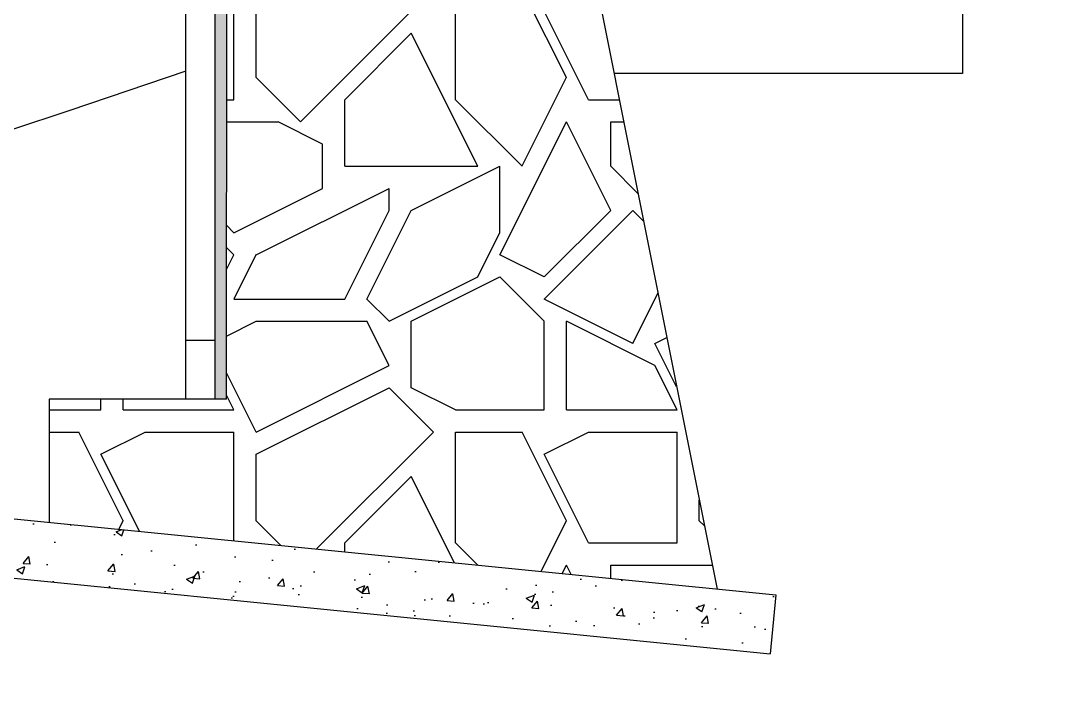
# Model space of a CAD drawing. Extents: x 1332 to 175445, y 256143 to 386027.
# Drawn here: x 158224 to 159982, y 380670 to 381790 of the extents above; entities that cross this region are included whole.
import ezdxf

# ---------------------------------------------------------------- set-up
doc = ezdxf.new("R2010")
doc.units = 0
doc.header["$LTSCALE"] = 10
doc.header["$MEASUREMENT"] = 0
for name, color, linetype in [('-HD-轮廓线', 4, 'Continuous'), ('00-填充', 8, 'Continuous'), ('00-结构边线', 5, 'Continuous')]:
    doc.layers.add(name, color=color, linetype=linetype)

msp = doc.modelspace()

# ---------------------------------------------------------------- hatches: boundary and pattern name
at = {"layer": '00-填充'}
h = msp.add_hatch(dxfattribs=at)
h.set_pattern_fill('AR-SAND', color=256, scale=10, style=0)
h.set_pattern_definition([(37.50000000000001, (49183.28062398767, 381149.2617618467), (-0.8000156479920251, 24.47066186646712), [0, -19.304, 0, -21.59, 0, -20.6375]), (7.499999999999999, (49183.28062398767, 381149.2617618467), (22.47616415690013, 35.84125502841771), [0, -10.414, 0, -17.399, 0, -6.6675]), (327.5, (49167.65962560511, 381149.2617618467), (39.5496185120729, 0.071859233927285), [0, -6.35, 0, -22.86, 0, -29.845]), (317.5, (49167.65962560511, 381149.2617618467), (38.17782262361487, 11.14646616286081), [0, -3.175, 0, -14.986, 0, -17.145])])
h.paths.add_polyline_path([(158803.280641633, 382749.2750119593), (158803.2806454477, 382729.2750114824), (158572.3056202707, 382729.2750119593), (158572.3056202707, 381149.2617618467), (158553.2806454477, 381149.2750117208), (158553.280641633, 382749.2750119593)])
h = msp.add_hatch(dxfattribs=at)
h.set_pattern_fill('毛石砌体', color=256, scale=50, style=0)
h.set_pattern_definition([(0, (159521.9041535096, 380793.1179336339), (750, 750), [225, -525]), (0, (159971.9041535096, 380868.1179336339), (750, 750), [187.5, -562.5]), (0, (159934.4041535096, 380905.6179336339), (750, 750), [150, -600]), (0, (159709.4041535096, 381093.1179336339), (750, 750), [112.5, -112.5, 150, -375]), (0, (159709.4041535096, 381130.6179336339), (750, 750), [150, -37.5, 187.5, -375]), (0, (159371.9041535096, 381280.6179336339), (750, 750), [187.5, -562.5]), (0, (160084.4041535096, 381318.1179336339), (750, 750), [187.5, -562.5]), (90, (159371.9041535096, 380943.1179336339), (-749.9999999999999, 750.0000000000001), [112.5, -637.5]), (90, (159484.4041535096, 381505.6179336339), (-749.9999999999999, 750.0000000000001), [75, -675]), (90, (159521.9041535096, 380793.1179336339), (-749.9999999999999, 750.0000000000001), [112.5, -637.5]), (90, (159596.9041535096, 381468.1179336339), (-749.9999999999999, 750.0000000000001), [37.5, -712.5]), (90, (159634.4041535096, 381168.1179336339), (-749.9999999999999, 750.0000000000001), [112.5, -637.5]), (90, (159709.4041535096, 380905.6179336339), (-749.9999999999999, 750.0000000000001), [187.5, -562.5]), (90, (159784.4041535096, 381430.6179336339), (-749.9999999999999, 750.0000000000001), [112.5, -637.5]), (90, (159859.4041535096, 381130.6179336339), (-749.9999999999999, 750.0000000000001), [150, -600]), (90, (159896.9041535096, 381130.6179336339), (-749.9999999999999, 750.0000000000001), [150, -600]), (90, (159971.9041535096, 380793.1179336339), (-749.9999999999999, 750.0000000000001), [75, -675]), (90, (160084.4041535096, 380905.6179336339), (-749.9999999999999, 750.0000000000001), [187.5, -562.5]), (45, (159446.9041535096, 380868.1179336339), (4.440892098500626e-14, 749.9999987414762), [318.198, -742.46215]), (45, (159521.9041535096, 380905.6179336339), (4.440892098500626e-14, 749.9999987414762), [159.099, -901.56115]), (45, (159859.4041535096, 381318.1179336339), (4.440892098500626e-14, 749.9999987414762), [212.132025, -848.5281]), (45, (159859.4041535096, 381355.6179336339), (4.440892098500626e-14, 749.9999987414762), [159.099, -901.56115]), (135, (159596.9041535096, 381280.6179336339), (-749.9999987414762, 4.440892098500626e-14), [53.03325, -1007.6269]), (135, (159446.9041535096, 380868.1179336339), (-749.9999987414762, 4.440892098500626e-14), [106.06575, -954.5944000000001]), (135, (159671.9041535096, 381093.1179336339), (-749.9999987414762, 4.440892098500626e-14), [106.06575, -954.5944000000001]), (135, (159859.4041535096, 381280.6179336339), (-749.9999987414762, 4.440892098500626e-14), [106.06575, -954.5944000000001]), (135, (160084.4041535096, 381430.6179336339), (-749.9999987414762, 4.440892098500626e-14), [159.099, -901.56115]), (135, (160084.4041535096, 381393.1179336339), (-749.9999987414762, 4.440892098500626e-14), [106.06575, -954.5944000000001]), (135, (160046.9041535096, 381468.1179336339), (-749.9999987414762, 4.440892098500626e-14), [106.06575, -954.5944000000001]), (135, (159821.9041535096, 380793.1179336339), (-749.9999987414762, 4.440892098500626e-14), [159.099, -901.56115]), (26.56505119999999, (160046.9041535096, 381243.1179336339), (749.9999963664601, 3.00048386137064e-07), [83.85, -1593.20095]), (26.56505119999999, (159859.4041535096, 381055.6179336339), (749.9999963664601, 3.00048386137064e-07), [83.85, -1593.20095]), (26.56505119999999, (159596.9041535096, 381280.6179336339), (749.9999963664601, 3.00048386137064e-07), [167.7, -1509.35095]), (26.56505119999999, (159634.4041535096, 381468.1179336339), (749.9999963664601, 3.00048386137064e-07), [167.7, -1509.35095]), (26.56505119999999, (159634.4041535096, 381280.6179336339), (749.9999963664601, 3.00048386137064e-07), [167.7, -1509.35095]), (26.56505119999999, (160084.4041535096, 381430.6179336339), (749.9999963664601, 3.00048386137064e-07), [167.7, -1509.35095]), (26.56505119999999, (159371.9041535096, 381055.6179336339), (749.9999963664601, 3.00048386137064e-07), [251.5575, -1425.49345]), (26.56505119999999, (159371.9041535096, 381093.1179336339), (749.9999963664601, 3.00048386137064e-07), [251.5575, -1425.49345]), (26.56505119999999, (159371.9041535096, 381393.1179336339), (749.9999963664601, 3.00048386137064e-07), [251.5575, -1425.49345]), (63.43494882, (159746.9041535096, 381355.6179336339), (0.0803227305041343, 750.1606451050518), [83.84999999999997, -1593.2]), (63.43494882, (160084.4041535096, 381318.1179336339), (0.0803227305041343, 750.1606451050518), [83.84999999999997, -1006.1, 167.6999999999999, -419.2499999999999]), (63.43494882, (160009.4041535096, 381243.1179336339), (-1.303391794493791e-06, 749.9999970372804), [167.6999999999999, -1509.35095]), (63.43494882, (159559.4041535096, 381318.1179336339), (-1.303391794493791e-06, 749.9999970372804), [167.6999999999999, -1509.35095]), (63.43494882, (159521.9041535096, 381318.1179336339), (-1.303391794493791e-06, 749.9999970372804), [167.6999999999999, -1509.35095]), (63.43494882, (159784.4041535096, 381393.1179336339), (-1.303391794493791e-06, 749.9999970372804), [251.5574999999999, -1425.49345]), (116.5650512, (159596.9041535096, 381205.6179336339), (-3.000486081816689e-07, 749.9999963664601), [83.84999999999997, -1593.200949999999]), (116.5650512, (160084.4041535096, 381130.6179336339), (-3.000486081816689e-07, 749.9999963664601), [83.84999999999997, -1593.200949999999]), (116.5650512, (159934.4041535096, 380905.6179336339), (-3.000486081816689e-07, 749.9999963664601), [167.6999999999999, -1509.35095]), (116.5650512, (159896.9041535096, 380943.1179336339), (-3.000486081816689e-07, 749.9999963664601), [167.6999999999999, -1509.35095]), (116.5650512, (159971.9041535096, 381468.1179336339), (-3.000486081816689e-07, 749.9999963664601), [167.6999999999999, -1509.35095]), (116.5650512, (159371.9041535096, 381093.1179336339), (-3.000486081816689e-07, 749.9999963664601), [167.6999999999999, -1509.35095]), (116.5650512, (159746.9041535096, 380793.1179336339), (-3.000486081816689e-07, 749.9999963664601), [251.5574999999999, -1425.49345]), (153.43494882, (160009.4041535096, 381243.1179336339), (-749.9999970372805, -1.303391572449186e-06), [167.7, -1509.35095]), (153.43494882, (160046.9041535096, 381205.6179336339), (-749.9999970372805, -1.303391572449186e-06), [167.7, -1509.35095]), (153.43494882, (159484.4041535096, 380830.6179336339), (-749.9999970372805, -1.303391572449186e-06), [83.85, -1593.20095]), (153.43494882, (159709.4041535096, 381130.6179336339), (-749.9999970372805, -1.303391572449186e-06), [83.85, -1593.20095]), (153.43494882, (159859.4041535096, 381355.6179336339), (-749.9999970372805, -1.303391572449186e-06), [83.85, -1593.20095])])
h.paths.add_polyline_path([(158272.3056202707, 380941.1740500357), (158272.3056240854, 381149.2750117208), (158572.3056279001, 381149.2750117208), (158573.280641633, 382549.2750117208), (159058.4336071786, 382548.6351186659), (159402.530313569, 380828.1515800382)])
h = msp.add_hatch(dxfattribs=at)
h.set_pattern_fill('混凝土', color=256, scale=20, style=0)
h.set_pattern_definition([(49.99999999999999, (45038.94062383509, 380857.5498859312), (143.4520365201507, -12.55042699651902), [15, -165]), (355, (45038.94062383509, 380857.5498859312), (-27.7502667226, 150.4384267400024), [12, -132]), (100.4514, (45050.89495809412, 380856.5040180113), (115.7018763428043, 137.8879084121907), [12.748038, -140.2284224]), (46.18420000000002, (45038.94062383509, 380897.5498859312), (213.4482097251289, -33.10380286580362), [22.49999999999994, -247.4999999999995]), (96.6356, (45056.72797353601, 380894.7912246611), (186.9325411097407, 194.8235741800883), [19.1220576, -210.3426]), (351.1842, (45038.94062383509, 380897.5498859312), (186.9323890267254, 194.8237201850649), [18, -198]), (21, (45058.94062383509, 380887.5498859312), (119.3814104236923, -80.52377813306776), [15, -165]), (326.0000000000001, (45058.94062383509, 380887.5498859312), (48.66306638431634, 145.0300090093706), [12, -132]), (71.4514, (45068.88907201624, 380880.8395645048), (168.044525716298, 64.50609934199048), [12.748038, -140.2284224]), (37.50000000000001, (45038.94062383509, 380857.5498859312), (2.431971063458134, 66.5787707662623), [0, -130.4, 0, -134, 0, -132.5]), (7.499999999999999, (45038.94062383509, 380857.5498859312), (52.61390748842972, 78.88234237647205), [0, -76.39999999999999, 0, -127.4, 0, -50.5]), (327.5, (44994.34062536096, 380857.5498859312), (106.7644872344818, -4.510974346875951), [0, -50, 0, -156, 0, -207]), (317.5, (44974.34062536096, 380857.5498859312), (116.6372338684772, 20.02099646646354), [0, -65, 0, -103.6, 0, -147])])
h.paths.add_polyline_path([(158172.134862977, 380951.1911250975), (159502.0340328988, 380818.201205435), (159492.0836621103, 380718.6974875357), (158162.1844921884, 380851.6874062445)])
h = msp.add_hatch(dxfattribs=at)
h.set_pattern_fill('夯实土壤', color=256, scale=30, style=0)
h.set_pattern_definition([(45, (33598756509.76368, 2716592694.706664), (-119.2182033080519, 119.2182033080519), []), (45, (33598756572.76368, 2716592694.706664), (-119.2182033080519, 119.2182033080519), []), (45, (33598756635.76368, 2716592694.706664), (-119.2182033080519, 119.2182033080519), []), (135, (33598756509.76368, 2716592694.706664), (-119.2182033080519, -119.2182033080519), [79.5, -89.10000000000001]), (135, (33598756541.26368, 2716592726.206664), (-119.2182033080519, -119.2182033080519), [79.5, -89.10000000000001]), (135, (33598756572.76368, 2716592757.706664), (-119.2182033080519, -119.2182033080519), [79.5, -89.10000000000001])])
h.paths.add_polyline_path([(158162.1844921884, 380851.6874062445), (159492.0836621103, 380718.6974918272), (159482.1332913217, 380619.1937729742), (158152.2341213998, 380752.1836902525)])

# ---------------------------------------------------------------- linework, layer by layer
at = {"layer": '-HD-轮廓线'}
for points in [[(158503.280641633, 381150.2737643148), (158503.280641633, 382799.2750117208), (162999.9626886079, 382799.2750117208)], [(158553.280641633, 381150.2737643148), (158553.280641633, 382749.2750117208)], [(158503.2804547128, 381249.2750117208), (158553.280641633, 381249.2750117208)]]:
    msp.add_lwpolyline(points, dxfattribs=at)
at = {"layer": '00-填充'}
msp.add_lwpolyline([(158503.2806209311, 381704.6422198293, -0.07224548419397603), (132551.239849635, 376888.5589018991, -0.01956914216382272), (101991.3498469503, 376038.9930501936, 2.38232265736231)], format="xyb", dxfattribs=at)
at = {"layer": '00-结构边线'}
for p, q in [((158572.3056279001, 381149.2750117208), (158272.3056279001, 381149.2750117208)), ((158172.134862977, 380951.191126528), (159502.0340328988, 380818.2012063887)), ((158162.1844921884, 380851.687407675), (159492.0836621103, 380718.6974875357))]:
    msp.add_line(p, q, dxfattribs=at)
for points in [[(158572.3056279001, 381149.2750117208), (158573.280641633, 382549.2750117208)], [(159058.3056279001, 382549.2750117208), (159402.530313569, 380828.1515800382)], [(159188.0417374983, 381900.5944624717), (159818.0417376043, 381900.5944624717), (159818.0417376043, 381700.5944624717), (159228.0417374207, 381700.5944624717)], [(158272.3056279001, 381149.2750117208), (158272.3056279001, 380941.1714493658)], [(159502.0340328988, 380818.2012063887), (159492.0836621103, 380718.6974875357)]]:
    msp.add_lwpolyline(points, dxfattribs=at)

doc.saveas('drawing.dxf')
